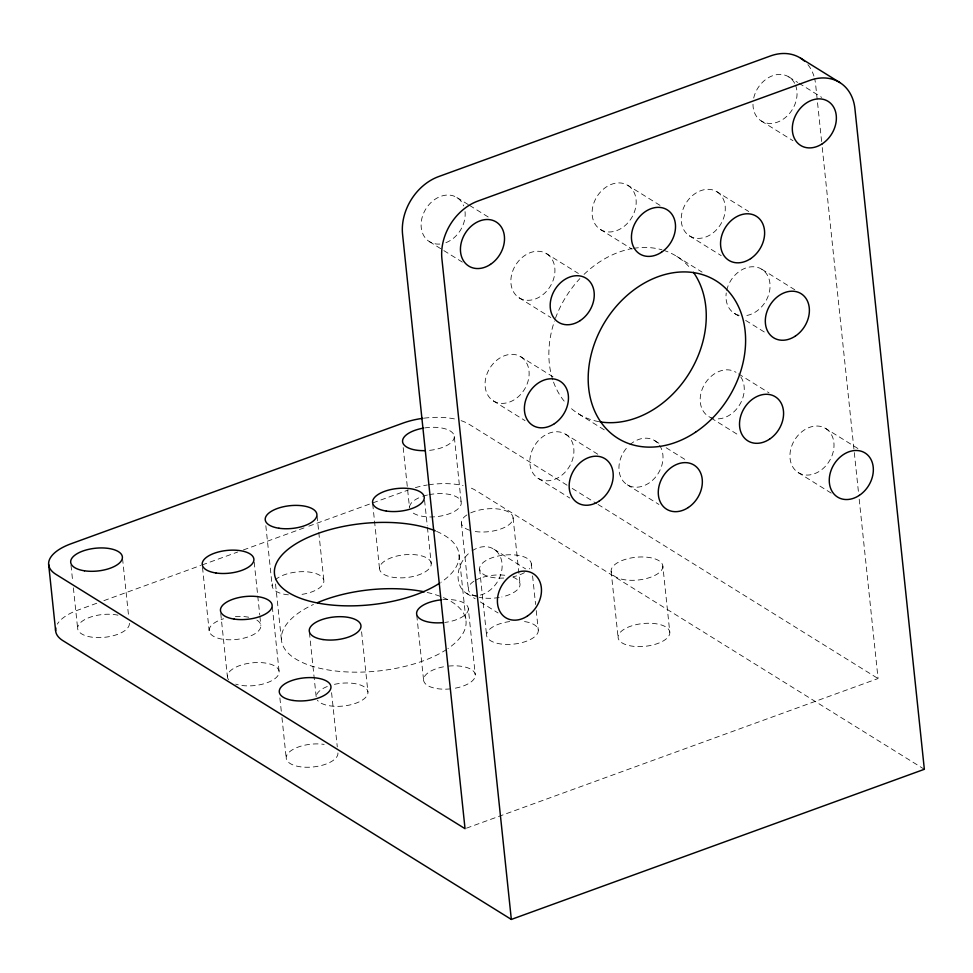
<?xml version="1.0" encoding="UTF-8"?>
<svg xmlns="http://www.w3.org/2000/svg" width="973" height="973" viewBox="0 0 973 973"><rect width="100%" height="100%" fill="white"/><g stroke="black" fill="none" stroke-linecap="round" stroke-linejoin="round"><path stroke-width="0.73" stroke-dasharray="4.87 3.65" d="M96.753 603.248L78.254 609.974A48.127 21.175 -6 0 0 57.334 624.119M103.868 600.657L200.657 565.483M202.08 564.96L237.667 552.032M243.359 549.952L307.407 526.673M308.83 526.162L408.465 489.942M466.456 828.169L878.06 678.546L859.183 499.027M788.775 76.891L797.665 82.413M798.93 83.204L821.759 97.397M761.251 120.968L792.971 140.696M717.016 191.815A25.979 20.311 -58.1 0 1 711.275 234.201A25.979 20.311 -58.1 0 1 681.465 215.532A25.979 20.311 -58.1 0 1 717.016 191.815L748.736 211.53M627.901 185.393A25.979 20.311 -58.1 0 1 622.173 227.791A25.979 20.311 -58.1 0 1 592.35 209.122A25.979 20.311 -58.1 0 1 627.901 185.393L660.886 205.899M761.786 269.241L794.771 289.747M689.492 235.892L721.2 255.607M676.709 256.361L702.08 272.124M600.377 229.47L632.097 249.185M734.262 313.318L739.334 316.468M745.671 320.409L765.97 333.034M456.909 197.531L468.329 204.634M469.594 205.425L489.893 218.037M546.656 253.746A25.979 20.311 -58.1 0 1 540.915 296.133A25.979 20.311 -58.1 0 1 511.105 277.463A25.979 20.311 -58.1 0 1 546.656 253.746L578.376 273.462M738.519 373.887L768.974 392.824M825.736 428.521A25.979 20.311 -58.1 0 1 819.996 470.908A25.979 20.311 -58.1 0 1 790.185 452.238A25.979 20.311 -58.1 0 1 825.736 428.521L858.721 449.027M429.385 241.62L462.37 262.114M519.132 297.823L550.84 317.539M710.995 417.964L738.908 435.32M798.213 472.598L831.197 493.104M520.859 356.823A25.979 20.311 -58.1 0 1 515.118 399.21A25.979 20.311 -58.1 0 1 485.308 380.54A25.979 20.311 -58.1 0 1 520.859 356.823L553.844 377.329M654.732 440.66L659.803 443.81M666.152 447.762L687.716 461.166M578.4 413.78L606.313 431.124M565.629 434.238A25.979 20.311 -58.1 0 1 559.889 476.636A25.979 20.311 -58.1 0 1 530.078 457.967A25.979 20.311 -58.1 0 1 565.629 434.238L598.614 454.744M493.335 400.9L525.043 420.616M627.208 484.736L658.928 504.452M567.064 485.199L468.986 424.228A48.127 21.175 -6 0 0 461.007 420.628M572.221 488.41L596.741 503.649M598.03 504.452L878.06 678.546M538.093 478.315L569.813 498.042M924.35 769.29L475.955 490.526A48.127 21.175 -6 0 0 467.977 486.926M493.858 549.161L525.578 568.877M466.335 593.238L475.213 598.76M480.297 601.91L498.054 612.954M821.613 141.511L815.593 84.189A48.127 37.619 -58.1 0 0 814.656 78.704M822.246 147.543L858.551 492.995M662.832 566.018A25.979 11.433 -6 0 1 624.897 579.811A25.979 11.433 -6 0 1 623.219 560.083A25.979 11.433 -6 0 1 662.832 566.018L669.801 632.316A25.979 11.433 -6 0 1 631.866 646.108A25.979 11.433 -6 0 1 630.176 626.381A25.979 11.433 -6 0 1 669.801 632.316M611.129 571.26L618.098 637.546M531.319 563.829L531.951 569.862M532.584 575.882L535.6 604.513M536.232 610.533L538.288 630.127M513.075 517.721L520.044 584.019M479.616 569.059L486.585 635.357M424.751 427.925A25.979 11.433 -6 0 1 454.269 436.366L461.226 502.652M461.372 522.951L468.341 589.249M442.837 599.684A25.979 11.433 -6 0 1 468.317 608.575L475.286 674.873M459.086 554.78L466.055 621.078M424.581 500.28L427.269 525.894M427.427 527.402L431.221 563.562A25.979 11.433 -6 0 1 393.287 577.354A25.979 11.433 -6 0 1 391.608 557.626A25.979 11.433 -6 0 1 431.221 563.562M403.199 447.616L409.536 507.894M416.772 615.313L423.583 680.103M372.72 504.014L379.531 568.791M361.591 631.781L367.928 692.058M317.064 515.958L318.645 531.027M318.803 532.535L323.875 580.747M331.586 692.691L337.29 746.936M309.414 632.499L316.225 697.288A25.979 11.433 -6 0 1 328.315 686.111M275.541 584.019L281.404 639.772M265.836 525.712L272.172 585.977M272.306 606.811L279.117 671.601M279.883 697.921L281.319 711.482M281.951 717.515L286.22 758.198M254.208 562.212L259.755 614.948M259.913 616.456L260.861 625.493M220.762 613.549L227.414 676.831M202.518 567.441L209.159 630.723M122.549 558.514L128.728 617.271M71.005 565.252L72.744 581.83M73.376 587.85L77.658 628.534M427.183 592.46A92.8 40.83 -6 0 1 447.884 648.602M446.668 649.429A92.8 40.83 -6 0 1 310.046 665.52A92.8 40.83 -6 0 1 313.452 604.452M275.152 579.932A25.979 11.433 -6 0 1 319.922 575.396A25.979 11.433 -6 0 1 298.991 594.746M288.385 594.831A25.979 11.433 -6 0 1 274.191 580.917M256.921 620.142A25.979 11.433 -6 0 1 248.006 636.938A25.979 11.433 -6 0 1 212.211 635.454A25.979 11.433 -6 0 1 223.608 618.767M235.393 616.602A25.979 11.433 -6 0 1 249.976 617.478M228.546 679.689A25.979 11.433 -6 0 1 254.549 662.637A25.979 11.433 -6 0 1 277.098 676.661A25.979 11.433 -6 0 1 235.673 684.116M334.444 684.347A25.979 11.433 -6 0 1 366.797 689.188A25.979 11.433 -6 0 1 349.708 704.999A25.979 11.433 -6 0 1 317.356 700.146M448.468 666.104A25.979 11.433 -6 0 1 475.201 674.277A25.979 11.433 -6 0 1 453.09 688.543M450.402 688.884A25.979 11.433 -6 0 1 423.669 680.699A25.979 11.433 -6 0 1 445.768 666.432M524.52 621.565A25.979 11.433 -6 0 1 530.127 639.626A25.979 11.433 -6 0 1 488.835 639.431A25.979 11.433 -6 0 1 510.12 621.504M512.978 577.159A25.979 11.433 -6 0 1 501.813 596.96M499.198 597.471A25.979 11.433 -6 0 1 479.227 597.264M476.6 596.534A25.979 11.433 -6 0 1 474.119 581.088M475.225 580.431A25.979 11.433 -6 0 1 506.276 575.457M337.923 752.956A25.979 11.433 -6 0 1 308.538 767.247A25.979 11.433 -6 0 1 287.449 754.136A25.979 11.433 -6 0 1 324.155 744.406M429.057 494.673A25.979 11.433 -6 0 1 460.351 500.158A25.979 11.433 -6 0 1 442.581 515.69A25.979 11.433 -6 0 1 410.667 510.752M409.548 506.884A25.979 11.433 -6 0 1 421.613 496.716M422.781 496.315A25.979 11.433 -6 0 1 427.755 494.941M129.36 623.304A25.979 11.433 -6 0 1 98.297 637.607A25.979 11.433 -6 0 1 80.139 622.975A25.979 11.433 -6 0 1 119.825 615.629M415.398 487.631A48.127 21.175 -6 0 1 427.354 484.98M428.594 484.797A48.127 21.175 -6 0 1 463.112 485.576M424.119 418.159A48.127 21.175 -6 0 1 456.142 419.29M468.317 608.575A25.979 11.433 -6 0 1 444.783 622.44M503.734 578.047A25.979 11.433 -6 0 1 480.005 566.566A25.979 11.433 -6 0 1 512.832 554.817A25.979 11.433 -6 0 1 529.312 568.889M524.435 572.647A25.979 11.433 -6 0 1 513.099 576.77M470.713 512.893A25.979 11.433 -6 0 1 505.632 510.716A25.979 11.433 -6 0 1 506.933 526.113A25.979 11.433 -6 0 1 472.258 530.966M469.631 530.249A25.979 11.433 -6 0 1 468.256 514.133M454.269 436.366A25.979 11.433 -6 0 1 426.685 450.584M436.585 531.38A92.8 40.83 -6 0 1 440.915 582.316M807.894 64.668A48.127 37.619 -58.1 0 1 813.927 76.089M663.404 250.243A92.8 72.525 -58.1 0 1 690.939 268.998M598.687 421.625A92.8 72.525 -58.1 0 1 569.169 406.58M564.17 401.131A92.8 72.525 -58.1 0 1 553.236 381.246M552.773 379.847A92.8 72.525 -58.1 0 1 554.476 321.054M555.461 318.256A92.8 72.525 -58.1 0 1 579.884 278.594M584.055 274.362A92.8 72.525 -58.1 0 1 632.085 248.589M633.557 248.346A92.8 72.525 -58.1 0 1 661.981 249.818M629.835 444.746A25.979 20.311 -58.1 0 1 658.721 444.199M659.536 445.293A25.979 20.311 -58.1 0 1 653.248 479.604A25.979 20.311 -58.1 0 1 622.939 480.844A25.979 20.311 -58.1 0 1 627.913 446.583M740.781 376.94A25.979 20.311 -58.1 0 1 739.431 405.133A25.979 20.311 -58.1 0 1 714.717 418.682M713.379 418.426A25.979 20.311 -58.1 0 1 703.357 386.536A25.979 20.311 -58.1 0 1 735.989 372.318M726.697 290.392A25.979 20.311 -58.1 0 1 752.847 266.748A25.979 20.311 -58.1 0 1 769.679 290.441A25.979 20.311 -58.1 0 1 744.71 315.751M739.188 315.349A25.979 20.311 -58.1 0 1 726.235 292.958M472.075 550.84A25.979 20.311 -58.1 0 1 501.946 569.096A25.979 20.311 -58.1 0 1 466.943 593.603A25.979 20.311 -58.1 0 1 471.017 551.582M753.698 98.054A25.979 20.311 -58.1 0 1 773.012 75.578A25.979 20.311 -58.1 0 1 794.977 83.946M795.537 85.235A25.979 20.311 -58.1 0 1 778.595 121.698A25.979 20.311 -58.1 0 1 753.005 103.162M439.832 244.053A25.979 20.311 -58.1 0 1 425.931 208.794A25.979 20.311 -58.1 0 1 463.671 205.875M465.045 211.615A25.979 20.311 -58.1 0 1 445.585 242.776"/><path stroke-width="1.46" d="M511.336 919.424L924.35 769.29L854.914 108.635A48.127 37.619 -58.1 0 0 809.828 80.394L478.193 200.949A48.127 37.619 -58.1 0 0 441.9 258.769L511.336 919.424L62.929 640.66A48.127 21.175 -6 0 1 55.814 627.913M800.511 58.112L839.833 82.559M48.65 564.425L55.619 630.723M317.49 602.64A92.8 40.83 -6 0 1 424.313 591.827M422.866 418.317A48.127 21.175 -6 0 0 402.919 423.133L71.284 543.676A48.127 21.175 -6 0 0 55.972 574.374L465.033 828.68L402.567 234.323A48.127 37.619 -58.1 0 1 438.872 176.502L770.494 55.948A48.127 37.619 -58.1 0 1 804.452 61.068M443.433 622.586A25.979 11.433 -6 0 1 416.614 613.817A25.979 11.433 -6 0 1 441.499 599.806M425.323 450.645A25.979 11.433 -6 0 1 402.567 441.596A25.979 11.433 -6 0 1 423.413 428.132M439.699 583.131A92.8 40.83 -6 0 1 305.911 600.134A92.8 40.83 -6 0 1 300.876 540.952A92.8 40.83 -6 0 1 435.247 530.82M693.445 272.318A92.8 72.525 -58.1 0 1 689.03 373.559A92.8 72.525 -58.1 0 1 600.061 421.868M695.549 432.207A92.8 72.525 -58.1 0 0 716.043 280.808A92.8 72.525 -58.1 0 0 589.079 365.532A92.8 72.525 -58.1 0 0 695.549 432.207M750.609 258.66A25.979 20.311 -58.1 0 0 756.337 216.261A25.979 20.311 -58.1 0 0 720.798 239.99A25.979 20.311 -58.1 0 0 750.609 258.66M661.494 252.238A25.979 20.311 -58.1 0 0 667.235 209.84A25.979 20.311 -58.1 0 0 631.684 233.569A25.979 20.311 -58.1 0 0 661.494 252.238M580.249 320.579A25.979 20.311 -58.1 0 0 585.977 278.193A25.979 20.311 -58.1 0 0 550.426 301.91A25.979 20.311 -58.1 0 0 580.249 320.579M554.452 423.656A25.979 20.311 -58.1 0 0 560.18 381.27A25.979 20.311 -58.1 0 0 524.629 404.987A25.979 20.311 -58.1 0 0 554.452 423.656M599.21 501.083A25.979 20.311 -58.1 0 0 604.951 458.697A25.979 20.311 -58.1 0 0 569.4 482.413A25.979 20.311 -58.1 0 0 599.21 501.083M688.325 507.505A25.979 20.311 -58.1 0 0 694.065 465.106A25.979 20.311 -58.1 0 0 658.514 488.835A25.979 20.311 -58.1 0 0 688.325 507.505M769.57 439.151A25.979 20.311 -58.1 0 0 775.311 396.765A25.979 20.311 -58.1 0 0 739.76 420.482A25.979 20.311 -58.1 0 0 769.57 439.151M795.379 336.074A25.979 20.311 -58.1 0 0 801.107 293.688A25.979 20.311 -58.1 0 0 765.556 317.405A25.979 20.311 -58.1 0 0 795.379 336.074M527.451 616.006A25.979 20.311 -58.1 0 0 533.192 573.608A25.979 20.311 -58.1 0 0 497.641 597.337A25.979 20.311 -58.1 0 0 527.451 616.006M859.329 495.366A25.979 20.311 -58.1 0 0 865.058 452.968A25.979 20.311 -58.1 0 0 829.507 476.697A25.979 20.311 -58.1 0 0 859.329 495.366M822.367 143.736A25.979 20.311 -58.1 0 0 828.108 101.35A25.979 20.311 -58.1 0 0 792.557 125.067A25.979 20.311 -58.1 0 0 822.367 143.736M490.501 264.376A25.979 20.311 -58.1 0 0 496.23 221.99A25.979 20.311 -58.1 0 0 460.679 245.707A25.979 20.311 -58.1 0 0 490.501 264.376M386.317 511.056A25.979 11.433 -6 0 0 424.252 497.264A25.979 11.433 -6 0 0 384.639 491.329A25.979 11.433 -6 0 0 386.317 511.056M278.971 528.242A25.979 11.433 -6 0 0 316.906 514.449A25.979 11.433 -6 0 0 277.293 508.514A25.979 11.433 -6 0 0 278.971 528.242M215.957 572.988A25.979 11.433 -6 0 0 253.892 559.195A25.979 11.433 -6 0 0 214.279 553.26A25.979 11.433 -6 0 0 215.957 572.988M234.213 619.096A25.979 11.433 -6 0 0 272.148 605.303A25.979 11.433 -6 0 0 232.535 599.368A25.979 11.433 -6 0 0 234.213 619.096M323.024 639.553A25.979 11.433 -6 0 0 360.959 625.761A25.979 11.433 -6 0 0 321.345 619.813A25.979 11.433 -6 0 0 323.024 639.553M293.019 700.451A25.979 11.433 -6 0 0 330.954 686.67A25.979 11.433 -6 0 0 291.341 680.723A25.979 11.433 -6 0 0 293.019 700.451M84.456 570.798A25.979 11.433 -6 0 0 122.391 557.006A25.979 11.433 -6 0 0 82.778 551.059A25.979 11.433 -6 0 0 84.456 570.798"/></g></svg>
